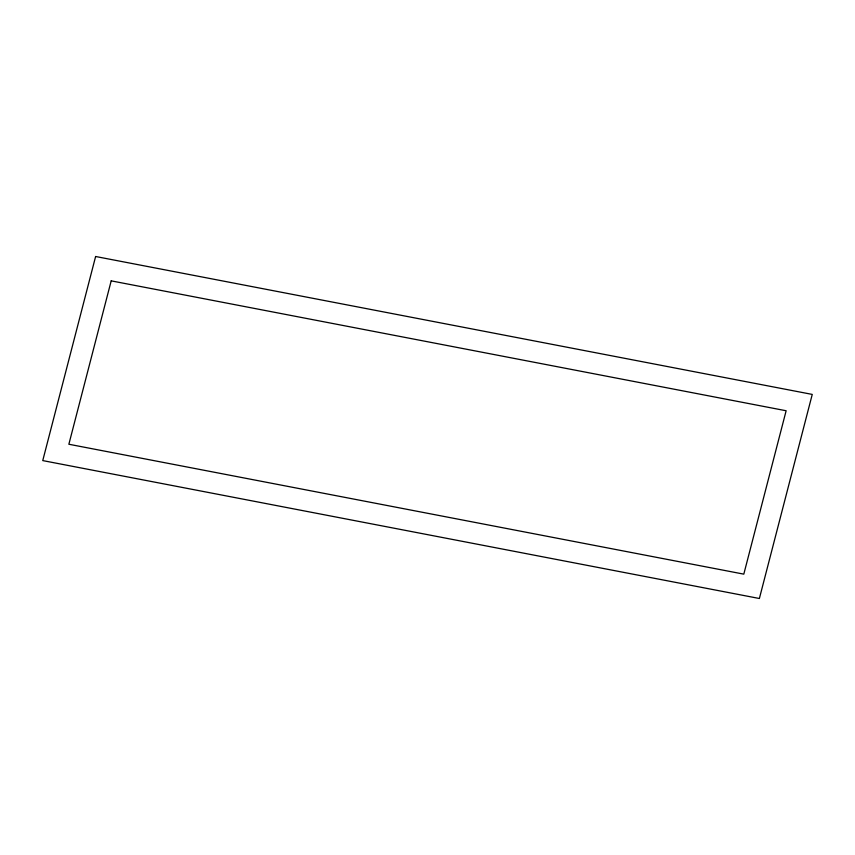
<?xml version="1.0" encoding="UTF-8"?>
<svg xmlns="http://www.w3.org/2000/svg" width="855" height="855" viewBox="0 0 855 855"><rect width="100%" height="100%" fill="white"/><g stroke="black" fill="none" stroke-linecap="round" stroke-linejoin="round"><path stroke-width="1.28" d="M95.621 256.5L42.75 460.589L759.379 598.5L812.25 394.412L95.621 256.5M111.193 280.857L68.86 444.247L743.807 574.143L786.14 410.753L111.193 280.857"/></g></svg>
